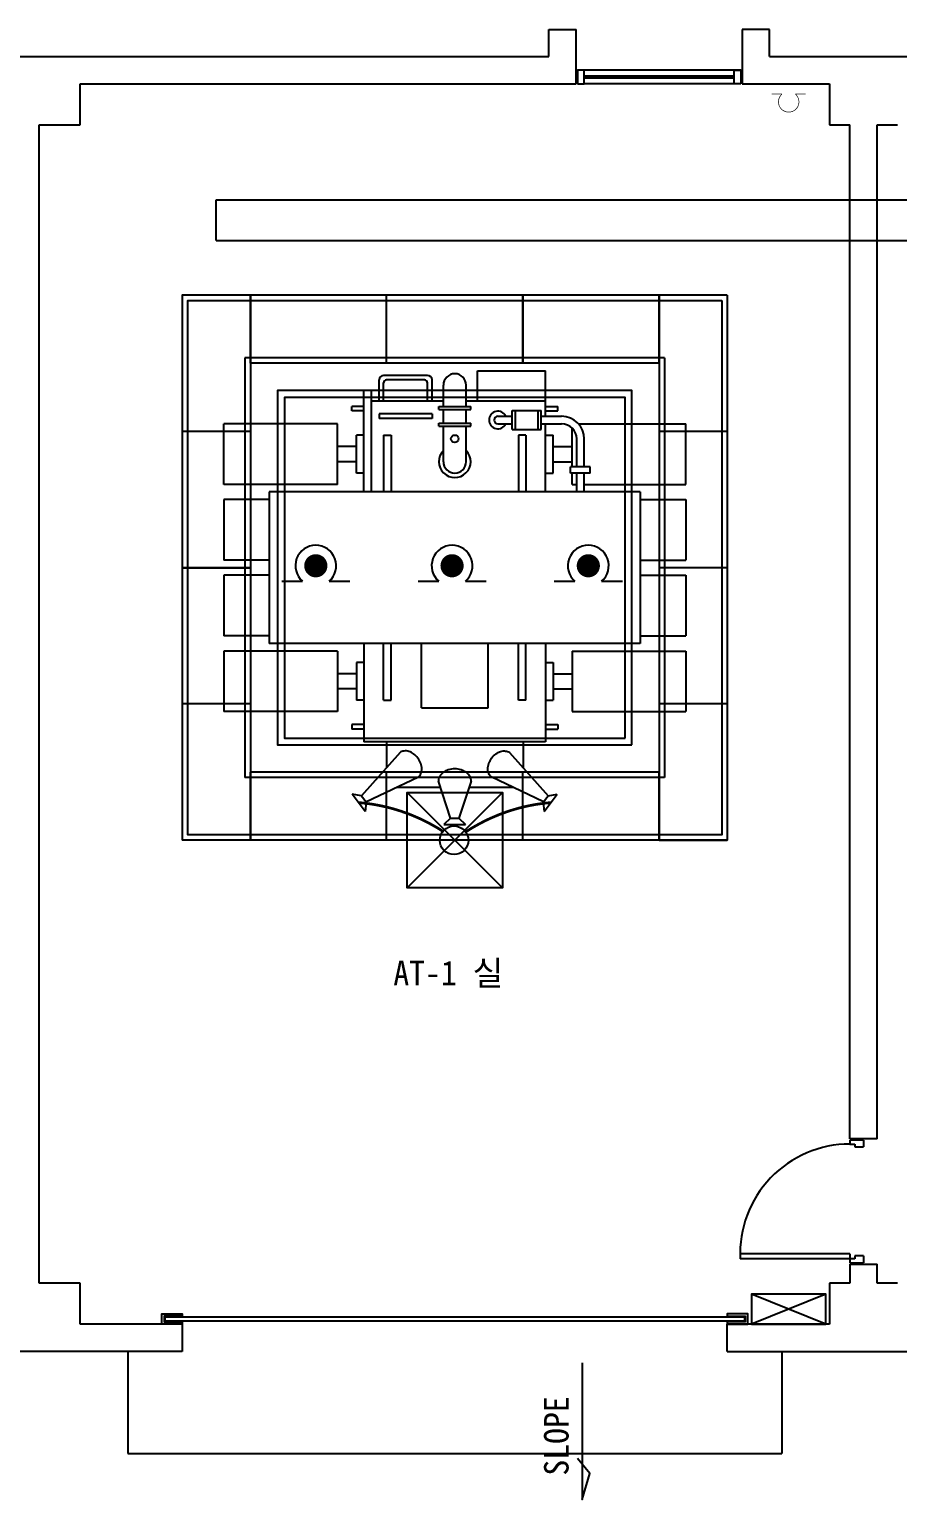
# Model space of a CAD drawing. Header units: millimetres. Extents: x -168551 to -128751, y -165345 to -134099.
# Drawn here: x -160899 to -154527, y -158141 to -147353 of the extents above; entities that cross this region are included whole.
import ezdxf
from ezdxf.enums import TextEntityAlignment as Align

# ---------------------------------------------------------------- set-up
doc = ezdxf.new("R2010")
doc.units = ezdxf.units.MM
doc.layers.add('TZ-BASE', color=253, linetype='Continuous')
doc.styles.get("Standard").update_dxf_attribs({"font": 'GulimChe.ttf'})

# ---------------------------------------------------------------- blocks, each defined once
blk = doc.blocks.new('2P-D203')
at = {"color": 0}
for p, q in [((29, 50), (29, 855)), ((65, 50), (65, 856)), ((0, 50), (0, -50)), ((29, 50), (0, 50)), ((65, 50), (29, 50)), ((29, 14), (29, 50)), ((50, 14), (29, 14)), ((50, -50), (50, 14)), ((871, 14), (850, 14)), ((871, 14), (850, 14)), ((850, 14), (850, -50)), ((900, 50), (871, 50)), ((871, 50), (871, 14)), ((900, -50), (900, 50)), ((50, -50), (0, -50)), ((900, -50), (850, -50))]:
    blk.add_line(p, q, dxfattribs=at)
blk.add_arc((65, 50), 806, 0, 92.5062, dxfattribs=at)

msp = doc.modelspace()

# ---------------------------------------------------------------- linework, layer by layer
at = {"layer": 'TZ-BASE'}
for p, q in [((-157087.2, -147553.3), (-157087.2, -147353.3)), ((-157087.2, -147353.3), (-156887.2, -147353.3)), ((-156887.2, -147753.3), (-156887.2, -147353.3)), ((-155667.2, -147353.3), (-155667.2, -147753.3)), ((-155467.2, -147353.3), (-155667.2, -147353.3)), ((-155467.2, -147553.3), (-155467.2, -147353.3)), ((-161027.2, -147553.3), (-157087.2, -147553.3)), ((-155467.2, -147553.3), (-151087.2, -147553.3)), ((-155677.2, -147653.3), (-156827.2, -147653.3)), ((-160527.2, -148053.3), (-160527.2, -147753.3)), ((-160527.2, -147753.3), (-156887.2, -147753.3)), ((-155727.2, -147695.3), (-156827.2, -147695.3)), ((-155727.2, -147711.3), (-156827.2, -147711.3)), ((-155677.2, -147753.3), (-156827.2, -147753.3)), ((-155667.2, -147753.3), (-155027.2, -147753.3)), ((-155027.2, -147753.3), (-155027.2, -148053.3)), ((-160827.2, -156553.3), (-160827.2, -148053.3)), ((-160827.2, -148053.3), (-160527.2, -148053.3)), ((-155027.2, -148053.3), (-154877.2, -148053.3)), ((-154877.2, -155493.3), (-154877.2, -148053.3)), ((-154677.2, -155493.3), (-154677.2, -148053.3)), ((-154677.2, -148053.3), (-154527.2, -148053.3)), ((-159527.2, -148603.3), (-148877.2, -148603.3)), ((-159527.2, -148903.3), (-159527.2, -148603.3)), ((-159527.2, -148903.3), (-149477.2, -148903.3)), ((-159277.2, -149803.3), (-159277.2, -149303.3)), ((-159277.2, -149303.3), (-159277.2, -150303.3)), ((-158277.2, -149803.3), (-158277.2, -149303.3)), ((-158277.2, -149803.3), (-158277.2, -149303.3)), ((-156277.2, -149303.3), (-157277.2, -149303.3)), ((-157277.2, -149803.3), (-157277.2, -149303.3)), ((-155777.2, -149303.3), (-156277.2, -149303.3)), ((-156277.2, -149303.3), (-156277.2, -150303.3)), ((-156277.2, -149803.3), (-156277.2, -149303.3)), ((-155777.2, -149303.3), (-155777.2, -150303.3)), ((-159277.2, -149803.3), (-159277.2, -149308.3)), ((-158277.2, -149803.3), (-158277.2, -149308.3)), ((-156277.2, -149803.3), (-156277.2, -149308.3)), ((-159317.2, -149763.3), (-159317.2, -152843.3)), ((-156237.2, -149763.3), (-159317.2, -149763.3)), ((-158277.2, -149803.3), (-159277.2, -149803.3)), ((-157277.2, -149803.3), (-158277.2, -149803.3)), ((-156277.2, -149803.3), (-157277.2, -149803.3)), ((-156237.2, -149763.3), (-156237.2, -152843.3)), ((-158333, -150080.6), (-158333, -149925)), ((-157977.3, -149891.7), (-158299.6, -149891.7)), ((-158299.6, -150080.6), (-158299.6, -149947.3)), ((-157999.5, -149925), (-158277.4, -149925)), ((-157977.3, -150080.6), (-157977.3, -149947.3)), ((-157943.9, -150080.6), (-157943.9, -149925)), ((-157610.5, -149858.3), (-157110.3, -149858.3)), ((-157610.5, -149858.3), (-157110.3, -149858.3)), ((-157610.5, -150080.6), (-157610.5, -149858.3)), ((-157610.5, -150080.6), (-157610.5, -149858.3)), ((-157110.3, -150191.8), (-157110.3, -149858.3)), ((-157110.3, -150191.8), (-157110.3, -149858.3)), ((-158388.5, -150002.8), (-158444.1, -150002.8)), ((-158388.5, -150002.8), (-158444.1, -150002.8)), ((-158444.1, -150747.5), (-158444.1, -150002.8)), ((-158444.1, -150747.5), (-158444.1, -150002.8)), ((-158388.5, -150747.5), (-158388.5, -150002.8)), ((-158388.5, -150747.5), (-158388.5, -150002.8)), ((-157860.6, -150119.5), (-157860.6, -149963.4)), ((-157860.6, -150119.5), (-157860.6, -149963.4)), ((-157693.9, -150119.5), (-157693.9, -149963.4)), ((-157693.9, -150119.5), (-157693.9, -149963.4)), ((-158444.1, -150119.5), (-158533, -150119.5)), ((-158444.1, -150119.5), (-158533, -150119.5)), ((-158533, -150152.9), (-158533, -150119.5)), ((-158533, -150152.9), (-158533, -150119.5)), ((-158444.1, -150152.9), (-158533, -150152.9)), ((-158444.1, -150152.9), (-158533, -150152.9)), ((-157860.6, -150080.6), (-158388.5, -150080.6)), ((-157860.6, -150080.6), (-158388.5, -150080.6)), ((-157893.9, -150141.8), (-157893.9, -150119.5)), ((-157893.9, -150141.8), (-157893.9, -150119.5)), ((-157893.9, -150119.5), (-157660.5, -150119.5)), ((-157893.9, -150119.5), (-157660.5, -150119.5)), ((-157893.9, -150141.8), (-157660.5, -150141.8)), ((-157893.9, -150141.8), (-157660.5, -150141.8)), ((-157860.6, -150241.8), (-157860.6, -150141.8)), ((-157860.6, -150241.8), (-157860.6, -150141.8)), ((-157110.3, -150080.6), (-157693.9, -150080.6)), ((-157110.3, -150080.6), (-157693.9, -150080.6)), ((-157693.9, -150241.8), (-157693.9, -150141.8)), ((-157693.9, -150241.8), (-157693.9, -150141.8)), ((-157660.5, -150141.8), (-157660.5, -150119.5)), ((-157660.5, -150141.8), (-157660.5, -150119.5)), ((-157354.9, -150150.1), (-157143.7, -150150.1)), ((-157354.9, -150289), (-157354.9, -150150.1)), ((-157332.6, -150289), (-157332.6, -150150.1)), ((-157165.9, -150289), (-157165.9, -150150.1)), ((-157143.7, -150289), (-157143.7, -150150.1)), ((-157110.3, -150119.5), (-157021.4, -150119.5)), ((-157110.3, -150119.5), (-157021.4, -150119.5)), ((-157110.3, -150152.9), (-157021.4, -150152.9)), ((-157110.3, -150152.9), (-157021.4, -150152.9)), ((-157021.4, -150152.9), (-157021.4, -150119.5)), ((-157021.4, -150152.9), (-157021.4, -150119.5)), ((-158638.6, -150247.4), (-159472.2, -150247.4)), ((-159472.2, -150692), (-159472.2, -150247.4)), ((-158638.6, -150692), (-158638.6, -150247.4)), ((-157943.9, -150175.1), (-158333, -150175.1)), ((-158333, -150175.1), (-158333, -150208.5)), ((-157943.9, -150208.5), (-158333, -150208.5)), ((-157943.9, -150175.1), (-157943.9, -150208.5)), ((-157893.9, -150264), (-157893.9, -150241.8)), ((-157893.9, -150264), (-157893.9, -150241.8)), ((-157893.9, -150241.8), (-157660.5, -150241.8)), ((-157893.9, -150241.8), (-157660.5, -150241.8)), ((-157893.9, -150264), (-157660.5, -150264)), ((-157893.9, -150264), (-157660.5, -150264)), ((-157860.6, -150525.2), (-157860.6, -150264)), ((-157860.6, -150525.2), (-157860.6, -150264)), ((-157693.9, -150525.2), (-157693.9, -150264)), ((-157693.9, -150525.2), (-157693.9, -150264)), ((-157660.5, -150264), (-157660.5, -150241.8)), ((-157660.5, -150264), (-157660.5, -150241.8)), ((-157461.1, -150191.8), (-157354.9, -150191.8)), ((-157461.1, -150247.4), (-157354.9, -150247.4)), ((-157143.7, -150191.8), (-156993.6, -150191.8)), ((-157143.7, -150191.8), (-156993.6, -150191.8)), ((-157143.7, -150247.4), (-156993.6, -150247.4)), ((-157143.7, -150247.4), (-156993.6, -150247.4)), ((-157110.3, -150747.5), (-157110.3, -150247.4)), ((-157110.3, -150747.5), (-157110.3, -150247.4)), ((-156869.4, -150247.4), (-156082.2, -150247.4)), ((-156082.2, -150692), (-156082.2, -150247.4)), ((-159277.2, -150303.3), (-159777.2, -150303.3)), ((-159277.2, -150303.3), (-159777.2, -150303.3)), ((-159277.2, -150303.3), (-159772.2, -150303.3)), ((-159277.2, -150303.3), (-159277.2, -151303.3)), ((-158444.1, -150330.7), (-158499.7, -150330.7)), ((-158444.1, -150330.7), (-158499.7, -150330.7)), ((-158499.7, -150608.6), (-158499.7, -150330.7)), ((-158499.7, -150608.6), (-158499.7, -150330.7)), ((-158299.6, -150330.7), (-158244, -150330.7)), ((-158299.6, -150330.7), (-158299.6, -150747.5)), ((-158244, -150330.7), (-158244, -150747.5)), ((-157354.9, -150289), (-157143.7, -150289)), ((-157254.8, -150330.7), (-157310.4, -150330.7)), ((-157310.4, -150330.7), (-157310.4, -150747.5)), ((-157254.8, -150330.7), (-157254.8, -150747.5)), ((-157254.8, -150330.7), (-157254.8, -150747.5)), ((-157110.3, -150330.7), (-157054.8, -150330.7)), ((-157110.3, -150330.7), (-157054.8, -150330.7)), ((-157054.8, -150608.6), (-157054.8, -150330.7)), ((-157054.8, -150608.6), (-157054.8, -150330.7)), ((-156915.8, -150564.1), (-156915.8, -150279.1)), ((-156915.8, -150564.1), (-156915.8, -150279.1)), ((-156882.5, -150564.1), (-156882.5, -150358.5)), ((-156882.5, -150564.1), (-156882.5, -150358.5)), ((-156826.9, -150564.1), (-156826.9, -150358.5)), ((-156826.9, -150564.1), (-156826.9, -150358.5)), ((-156277.2, -150303.3), (-156277.2, -151303.3)), ((-155777.2, -150303.3), (-156277.2, -150303.3)), ((-155777.2, -150303.3), (-156277.2, -150303.3)), ((-155777.2, -150303.3), (-156272.2, -150303.3)), ((-155777.2, -150303.3), (-155777.2, -151303.3)), ((-158499.7, -150414.1), (-158638.6, -150414.1)), ((-158499.7, -150414.1), (-158638.6, -150414.1)), ((-157054.8, -150414.1), (-156915.8, -150414.1)), ((-157054.8, -150414.1), (-156915.8, -150414.1)), ((-158499.7, -150525.2), (-158638.6, -150525.2)), ((-158499.7, -150525.2), (-158638.6, -150525.2)), ((-157054.8, -150525.2), (-156915.8, -150525.2)), ((-157054.8, -150525.2), (-156915.8, -150525.2)), ((-156782.5, -150564.1), (-156926.9, -150564.1)), ((-156782.5, -150564.1), (-156926.9, -150564.1)), ((-156926.9, -150608.6), (-156926.9, -150564.1)), ((-156926.9, -150608.6), (-156926.9, -150564.1)), ((-156782.5, -150608.6), (-156782.5, -150564.1)), ((-156782.5, -150608.6), (-156782.5, -150564.1)), ((-158638.6, -150692), (-159472.2, -150692)), ((-158444.1, -150608.6), (-158499.7, -150608.6)), ((-158444.1, -150608.6), (-158499.7, -150608.6)), ((-157110.3, -150608.6), (-157054.8, -150608.6)), ((-157110.3, -150608.6), (-157054.8, -150608.6)), ((-156782.5, -150608.6), (-156926.9, -150608.6)), ((-156782.5, -150608.6), (-156926.9, -150608.6)), ((-156915.8, -150692), (-156915.8, -150608.6)), ((-156915.8, -150692), (-156915.8, -150608.6)), ((-156915.8, -150692), (-156882.5, -150692)), ((-156915.8, -150692), (-156882.5, -150692)), ((-156882.5, -150747.5), (-156882.5, -150608.6)), ((-156882.5, -150747.5), (-156882.5, -150608.6)), ((-156826.9, -150747.5), (-156826.9, -150608.6)), ((-156826.9, -150747.5), (-156826.9, -150608.6)), ((-156826.9, -150692), (-156082.2, -150692)), ((-159138.8, -150803.1), (-159472.2, -150803.1)), ((-159138.8, -150803.1), (-159472.2, -150803.1)), ((-159472.2, -150803.1), (-159472.2, -151247.7)), ((-159472.2, -150803.1), (-159472.2, -151247.7)), ((-156415.7, -150747.5), (-159138.8, -150747.5)), ((-156415.7, -150747.5), (-159138.8, -150747.5)), ((-159138.8, -150747.5), (-159138.8, -151859)), ((-159138.8, -150747.5), (-159138.8, -151859)), ((-156415.7, -150747.5), (-156415.7, -151859)), ((-156415.7, -150747.5), (-156415.7, -151859)), ((-156415.7, -150803.1), (-156082.2, -150803.1)), ((-156415.7, -150803.1), (-156082.2, -150803.1)), ((-156082.2, -150803.1), (-156082.2, -151247.7)), ((-156082.2, -150803.1), (-156082.2, -151247.7)), ((-159777.2, -151303.3), (-159777.2, -152303.3)), ((-159277.2, -151303.3), (-159777.2, -151303.3)), ((-159138.8, -151247.7), (-159472.2, -151247.7)), ((-159138.8, -151247.7), (-159472.2, -151247.7)), ((-159277.2, -151303.3), (-159277.2, -152303.3)), ((-156415.7, -151247.7), (-156082.2, -151247.7)), ((-156415.7, -151247.7), (-156082.2, -151247.7)), ((-156277.2, -151303.3), (-156277.2, -152303.3)), ((-155777.2, -151303.3), (-156277.2, -151303.3)), ((-155777.2, -151303.3), (-156277.2, -151303.3)), ((-155777.2, -151303.3), (-156272.2, -151303.3)), ((-155777.2, -151303.3), (-155777.2, -152303.3)), ((-159472.2, -151358.8), (-159472.2, -151803.4)), ((-159472.2, -151358.8), (-159472.2, -151803.4)), ((-159138.8, -151358.8), (-159472.2, -151358.8)), ((-159138.8, -151358.8), (-159472.2, -151358.8)), ((-159047.1, -151402.7, -0.3), (-158895, -151402.7, -0.3)), ((-158699.3, -151402.7, -0.3), (-158547.1, -151402.7, -0.3)), ((-158047.1, -151402.7, -0.3), (-157895, -151402.7, -0.3)), ((-157699.3, -151402.7, -0.3), (-157547.1, -151402.7, -0.3)), ((-157047.1, -151402.7, -0.3), (-156895, -151402.7, -0.3)), ((-156699.3, -151402.7, -0.3), (-156547.1, -151402.7, -0.3)), ((-156415.7, -151358.8), (-156082.2, -151358.8)), ((-156415.7, -151358.8), (-156082.2, -151358.8)), ((-156082.2, -151358.8), (-156082.2, -151803.4)), ((-156082.2, -151358.8), (-156082.2, -151803.4)), ((-159138.8, -151803.4), (-159472.2, -151803.4)), ((-159138.8, -151803.4), (-159472.2, -151803.4)), ((-156415.7, -151859), (-159138.8, -151859)), ((-156415.7, -151859), (-159138.8, -151859)), ((-158444.1, -151859), (-158444.1, -152581.5)), ((-158299.6, -152275.8), (-158299.6, -151859)), ((-158244, -152275.8), (-158244, -151859)), ((-158021.7, -152331.4), (-158021.7, -151859)), ((-157532.7, -152331.4), (-157532.7, -151859)), ((-157310.4, -152275.8), (-157310.4, -151859)), ((-157310.4, -152275.8), (-157310.4, -151859)), ((-157254.8, -152275.8), (-157254.8, -151859)), ((-157254.8, -152275.8), (-157254.8, -151859)), ((-157110.3, -151859), (-157110.3, -152581.5)), ((-156415.7, -151803.4), (-156082.2, -151803.4)), ((-156415.7, -151803.4), (-156082.2, -151803.4)), ((-159472.2, -151914.6), (-159472.2, -152359.2)), ((-158638.6, -151914.6), (-159472.2, -151914.6)), ((-158638.6, -151914.6), (-158638.6, -152359.2)), ((-158499.7, -151997.9), (-158499.7, -152275.8)), ((-158499.7, -151997.9), (-158499.7, -152275.8)), ((-158444.1, -151997.9), (-158499.7, -151997.9)), ((-158444.1, -151997.9), (-158499.7, -151997.9)), ((-157110.3, -151997.9), (-157054.8, -151997.9)), ((-157110.3, -151997.9), (-157054.8, -151997.9)), ((-157054.8, -151997.9), (-157054.8, -152275.8)), ((-157054.8, -151997.9), (-157054.8, -152275.8)), ((-156915.8, -151914.6), (-156082.2, -151914.6)), ((-156915.8, -151914.6), (-156915.8, -152359.2)), ((-156082.2, -151914.6), (-156082.2, -152359.2)), ((-158499.7, -152081.3), (-158638.6, -152081.3)), ((-158499.7, -152081.3), (-158638.6, -152081.3)), ((-157054.8, -152081.3), (-156915.8, -152081.3)), ((-157054.8, -152081.3), (-156915.8, -152081.3)), ((-158499.7, -152192.4), (-158638.6, -152192.4)), ((-158499.7, -152192.4), (-158638.6, -152192.4)), ((-157054.8, -152192.4), (-156915.8, -152192.4)), ((-157054.8, -152192.4), (-156915.8, -152192.4)), ((-159777.2, -152303.3), (-159777.2, -153303.3)), ((-159277.2, -152303.3), (-159777.2, -152303.3)), ((-159277.2, -152303.3), (-159777.2, -152303.3)), ((-159277.2, -152303.3), (-159772.2, -152303.3)), ((-159277.2, -152303.3), (-159277.2, -153303.3)), ((-158444.1, -152275.8), (-158499.7, -152275.8)), ((-158444.1, -152275.8), (-158499.7, -152275.8)), ((-158299.6, -152275.8), (-158244, -152275.8)), ((-157254.8, -152275.8), (-157310.4, -152275.8)), ((-157254.8, -152275.8), (-157310.4, -152275.8)), ((-157110.3, -152275.8), (-157054.8, -152275.8)), ((-157110.3, -152275.8), (-157054.8, -152275.8)), ((-156277.2, -152303.3), (-156277.2, -153303.3)), ((-155777.2, -152303.3), (-156277.2, -152303.3)), ((-155777.2, -152303.3), (-156277.2, -152303.3)), ((-155777.2, -152303.3), (-156272.2, -152303.3)), ((-155777.2, -152303.3), (-155777.2, -153303.3)), ((-158638.6, -152359.2), (-159472.2, -152359.2)), ((-158021.7, -152331.4), (-157532.7, -152331.4)), ((-156915.8, -152359.2), (-156082.2, -152359.2)), ((-158533, -152453.6), (-158533, -152487)), ((-158533, -152453.6), (-158533, -152487)), ((-158444.1, -152453.6), (-158533, -152453.6)), ((-158444.1, -152453.6), (-158533, -152453.6)), ((-158444.1, -152487), (-158533, -152487)), ((-158444.1, -152487), (-158533, -152487)), ((-157110.3, -152453.6), (-157021.4, -152453.6)), ((-157110.3, -152453.6), (-157021.4, -152453.6)), ((-157110.3, -152487), (-157021.4, -152487)), ((-157110.3, -152487), (-157021.4, -152487)), ((-157021.4, -152453.6), (-157021.4, -152487)), ((-157021.4, -152453.6), (-157021.4, -152487)), ((-157110.3, -152581.5), (-158444.1, -152581.5)), ((-158278.6, -152581.5), (-158278.6, -152771.5)), ((-158278.6, -152581.5), (-158278.6, -152771.5)), ((-157275.9, -152581.5), (-158278.6, -152581.5)), ((-157275.9, -152581.5), (-157275.9, -152771.5)), ((-157275.9, -152581.5), (-157275.9, -152771.5)), ((-157275.9, -152581.5), (-157275.9, -152771.5)), ((-157275.9, -152581.5), (-157275.9, -152771.5)), ((-158178.3, -152659.4), (-158462.7, -152977.3)), ((-157376.2, -152659.4), (-157091.8, -152977.3)), ((-158277.2, -152803.3), (-159277.2, -152803.3)), ((-159277.2, -153303.3), (-159277.2, -152803.3)), ((-159277.2, -153303.3), (-159277.2, -152808.3)), ((-158429.4, -153021.7), (-158044.6, -152837.7)), ((-158277.2, -153303.3), (-158277.2, -152803.3)), ((-157277.2, -152803.3), (-158277.2, -152803.3)), ((-157125.1, -153021.7), (-157509.8, -152837.7)), ((-157277.2, -153303.3), (-157277.2, -152803.3)), ((-156277.2, -152803.3), (-157277.2, -152803.3)), ((-156277.2, -153303.3), (-156277.2, -152808.3)), ((-158463.5, -152976.2), (-158529.4, -152964.1)), ((-158433.9, -153091.4), (-158529.4, -152964.1)), ((-157882.5, -152915.7), (-158207.7, -152915.7)), ((-157882.5, -152915.7), (-158207.7, -152915.7)), ((-157807.4, -153141), (-157897.8, -152870)), ((-157656.7, -152870), (-157747, -153141)), ((-157346.8, -152915.7), (-157671.9, -152915.7)), ((-157346.8, -152915.7), (-157671.9, -152915.7)), ((-157120.5, -153091.4), (-157025.1, -152964.1)), ((-157091, -152976.2), (-157025.1, -152964.1)), ((-158427.1, -153024.7), (-158463.5, -152976.2)), ((-158427.1, -153024.7), (-158433.9, -153091.4)), ((-157127.3, -153024.7), (-157091, -152976.2)), ((-157127.3, -153024.7), (-157120.5, -153091.4)), ((-157807.5, -153141), (-157856.8, -153186.4)), ((-157856.8, -153186.4), (-157697.7, -153186.4)), ((-157807.5, -153141), (-157746.9, -153141)), ((-157746.9, -153141), (-157697.7, -153186.4)), ((-159277.2, -153303.3), (-159777.2, -153303.3)), ((-159277.2, -153303.3), (-159772.2, -153303.3)), ((-158277.2, -153303.3), (-159277.2, -153303.3)), ((-157277.2, -153303.3), (-158277.2, -153303.3)), ((-156277.2, -153303.3), (-157277.2, -153303.3)), ((-154677.2, -155493.3), (-154877.2, -155493.3)), ((-154877.2, -156413.3), (-154677.2, -156413.3)), ((-154877.2, -156413.3), (-154877.2, -156553.3)), ((-154677.2, -156553.3), (-154677.2, -156413.3)), ((-160527.2, -156553.3), (-160827.2, -156553.3)), ((-160527.2, -156853.3), (-160527.2, -156553.3)), ((-155054.2, -156634.9), (-155600.2, -156853.3)), ((-155054.2, -156853.3), (-155600.2, -156634.9)), ((-155027.2, -156553.3), (-155027.2, -156853.3)), ((-154877.2, -156553.3), (-155027.2, -156553.3)), ((-154527.2, -156553.3), (-154677.2, -156553.3)), ((-159777.2, -156853.3), (-160527.2, -156853.3)), ((-159777.1, -156853.3), (-159777.1, -157053.3)), ((-155777.2, -157053.3), (-155777.2, -156853.3)), ((-155027.2, -156853.3), (-155777.2, -156853.3)), ((-159777.2, -157053.3), (-161027.2, -157053.3)), ((-160177.2, -157053.3), (-160177.2, -157803.3)), ((-155777.2, -157053.3), (-153777.2, -157053.3)), ((-155377.2, -157053.3), (-155377.2, -157803.3)), ((-160177.2, -157803.3), (-155377.2, -157803.3))]:
    msp.add_line(p, q, dxfattribs=at)
at = {"layer": 'TZ-BASE', "ltscale": 5}
for p, q in [((-157427.2, -153653.3), (-158127.2, -152953.3)), ((-157427.2, -152953.3), (-158127.2, -153653.3))]:
    msp.add_line(p, q, dxfattribs=at)
at = {"layer": 'TZ-BASE'}
for points in [[(-156877.2, -147753.3), (-156827.2, -147753.3), (-156827.2, -147653.3), (-156877.2, -147653.3)], [(-155677.2, -147753.3), (-155727.2, -147753.3), (-155727.2, -147653.3), (-155677.2, -147653.3)], [(-155817.2, -149343.3), (-155817.2, -153263.3), (-159737.2, -153263.3), (-159737.2, -149343.3)], [(-155054.2, -156853.3), (-155054.2, -156634.9), (-155600.2, -156634.9), (-155600.2, -156853.3)]]:
    msp.add_lwpolyline(points, close=True, dxfattribs=at)
for points, const_width in [([(-155375.5, -147828.3), (-155451.6, -147828.3)], 5), ([(-155277.6, -147828.3), (-155201.6, -147828.3)], 5), ([(-158482.4, -153026.8), (-158480.4, -153026.9), (-158478.7, -153027.1), (-158477.2, -153027.2), (-158476, -153027.3), (-158475, -153027.4), (-158474.1, -153027.5), (-158473.3, -153027.6), (-158472.6, -153027.7), (-158471.9, -153027.7), (-158471.2, -153027.8), (-158470.6, -153027.9), (-158470, -153027.9), (-158469.4, -153028), (-158468.8, -153028), (-158468.2, -153028.1), (-158467.6, -153028.1), (-158466.9, -153028.2), (-158466.3, -153028.3), (-158465.7, -153028.3), (-158465.1, -153028.4), (-158464.4, -153028.4), (-158463.8, -153028.5), (-158463.1, -153028.6), (-158462.4, -153028.6), (-158461.7, -153028.7), (-158461, -153028.8), (-158460.2, -153028.8), (-158459.5, -153028.9), (-158458.8, -153029), (-158458.1, -153029), (-158457.4, -153029.1), (-158456.7, -153029.2), (-158456.1, -153029.2), (-158455.4, -153029.3), (-158454.8, -153029.4), (-158454.2, -153029.4), (-158453.6, -153029.5), (-158453, -153029.5), (-158452.4, -153029.6), (-158451.8, -153029.7), (-158451.1, -153029.7), (-158450.4, -153029.8), (-158449.7, -153029.9), (-158449, -153030), (-158448.3, -153030), (-158447.6, -153030.1), (-158446.9, -153030.2), (-158446.1, -153030.3), (-158445.4, -153030.4), (-158444.7, -153030.4), (-158444, -153030.5), (-158443.3, -153030.6), (-158442.7, -153030.7), (-158442, -153030.8), (-158441.3, -153030.8), (-158440.6, -153030.9), (-158439.9, -153031), (-158439.3, -153031.1), (-158438.6, -153031.1), (-158437.9, -153031.2), (-158437.3, -153031.3), (-158436.6, -153031.4), (-158435.9, -153031.5), (-158435.2, -153031.5), (-158434.5, -153031.6), (-158433.9, -153031.7), (-158433.2, -153031.8), (-158432.5, -153031.8), (-158431.9, -153031.9), (-158431.2, -153032), (-158430.6, -153032.1), (-158430, -153032.1), (-158429.4, -153032.2), (-158428.9, -153032.3), (-158428.3, -153032.4), (-158427.7, -153032.4), (-158427.2, -153032.5), (-158426.5, -153032.6), (-158425.9, -153032.7), (-158425.2, -153032.8), (-158424.4, -153032.9), (-158423.5, -153033), (-158422.6, -153033.1), (-158421.6, -153033.2), (-158420.5, -153033.4), (-158419.3, -153033.5), (-158418, -153033.7), (-158416.6, -153033.9), (-158415.1, -153034.1), (-158413.5, -153034.3), (-158411.8, -153034.6), (-158410, -153034.8), (-158408.2, -153035.1), (-158406.3, -153035.4), (-158404.4, -153035.6), (-158402.5, -153035.9), (-158400.6, -153036.2), (-158398.7, -153036.4), (-158396.7, -153036.7), (-158394.7, -153037), (-158392.7, -153037.2), (-158390.7, -153037.5), (-158388.7, -153037.8), (-158386.7, -153038.1), (-158384.6, -153038.4), (-158382.6, -153038.7), (-158380.5, -153039), (-158378.4, -153039.4), (-158376.3, -153039.7), (-158374.3, -153040), (-158372.3, -153040.4), (-158370.3, -153040.7), (-158368.3, -153041.1), (-158366.3, -153041.4), (-158364.4, -153041.7), (-158362.5, -153042.1), (-158360.7, -153042.4), (-158358.8, -153042.8), (-158356.9, -153043.1), (-158355.1, -153043.5), (-158353.2, -153043.8), (-158351.4, -153044.2), (-158349.5, -153044.5), (-158347.5, -153044.9), (-158345.5, -153045.3), (-158343.5, -153045.7), (-158341.4, -153046.1), (-158339.2, -153046.5), (-158336.9, -153046.9), (-158334.5, -153047.4), (-158332.1, -153047.8), (-158329.6, -153048.3), (-158327.1, -153048.8), (-158324.5, -153049.3), (-158321.9, -153049.8), (-158319.4, -153050.4), (-158316.8, -153050.9), (-158314.2, -153051.4), (-158311.6, -153052), (-158308.9, -153052.6), (-158306.1, -153053.2), (-158303.1, -153053.9), (-158299.9, -153054.6), (-158296.6, -153055.3), (-158293, -153056.2), (-158289.2, -153057), (-158285.3, -153058), (-158281.2, -153058.9), (-158277.1, -153059.9), (-158272.9, -153061), (-158268.7, -153062), (-158264.5, -153063), (-158260.5, -153064.1), (-158256.5, -153065.1), (-158252.6, -153066.1), (-158248.7, -153067.1), (-158245, -153068.1), (-158241.3, -153069.1), (-158237.6, -153070.1), (-158234, -153071.1), (-158230.5, -153072.1), (-158227, -153073.1), (-158223.6, -153074.1), (-158220.1, -153075.1), (-158216.7, -153076.1), (-158213.3, -153077.1), (-158209.8, -153078.1), (-158206.3, -153079.2), (-158202.8, -153080.2), (-158199.2, -153081.3), (-158195.6, -153082.5), (-158191.9, -153083.6), (-158188.3, -153084.7), (-158184.7, -153085.9), (-158181.1, -153087), (-158177.5, -153088.2), (-158174, -153089.3), (-158170.6, -153090.5), (-158167.1, -153091.6), (-158163.7, -153092.8), (-158160.3, -153094), (-158156.8, -153095.2), (-158153.3, -153096.4), (-158149.8, -153097.6), (-158146.2, -153098.9), (-158142.6, -153100.2), (-158139, -153101.5), (-158135.3, -153102.8), (-158131.6, -153104.1), (-158128, -153105.5), (-158124.4, -153106.8), (-158120.8, -153108.1), (-158117.3, -153109.5), (-158113.8, -153110.8), (-158110.4, -153112.1), (-158107.1, -153113.4), (-158103.8, -153114.8), (-158100.5, -153116.1), (-158097.2, -153117.4), (-158094, -153118.7), (-158090.8, -153120.1), (-158087.5, -153121.4), (-158084.3, -153122.7), (-158081, -153124.1), (-158077.7, -153125.5), (-158074.3, -153126.9), (-158070.9, -153128.4), (-158067.3, -153129.9), (-158063.7, -153131.5), (-158060, -153133.1), (-158056.2, -153134.7), (-158052.3, -153136.4), (-158048.5, -153138.1), (-158044.6, -153139.8), (-158040.7, -153141.5), (-158036.8, -153143.2), (-158032.9, -153144.9), (-158029.1, -153146.6), (-158025.4, -153148.3), (-158021.7, -153150), (-158018.1, -153151.7), (-158014.6, -153153.4), (-158011.2, -153155), (-158007.9, -153156.6), (-158004.7, -153158.1), (-158001.6, -153159.7), (-157998.6, -153161.2), (-157995.6, -153162.7), (-157992.7, -153164.2), (-157989.8, -153165.7), (-157986.8, -153167.3), (-157983.9, -153168.8), (-157981, -153170.3), (-157978, -153171.9), (-157975, -153173.4), (-157972, -153175), (-157969.1, -153176.5), (-157966.2, -153178), (-157963.4, -153179.5), (-157960.6, -153181), (-157958, -153182.4), (-157955.5, -153183.8), (-157953, -153185.1), (-157950.5, -153186.5), (-157948.1, -153187.8), (-157945.7, -153189.2), (-157943.3, -153190.5), (-157940.8, -153191.9), (-157938.3, -153193.3), (-157935.7, -153194.7), (-157933.2, -153196.1), (-157930.6, -153197.6), (-157928.1, -153199), (-157925.6, -153200.4), (-157923.1, -153201.8), (-157920.8, -153203.1), (-157918.5, -153204.4), (-157916.3, -153205.6), (-157914.1, -153206.8), (-157912.1, -153208), (-157910, -153209.2), (-157908, -153210.4), (-157905.9, -153211.6), (-157903.9, -153212.8), (-157901.9, -153214), (-157899.8, -153215.3), (-157897.6, -153216.6), (-157895.4, -153217.9), (-157893.2, -153219.3), (-157890.8, -153220.7), (-157888.3, -153222.3), (-157885.7, -153223.8), (-157883, -153225.5), (-157880.2, -153227.3), (-157877.1, -153229.2), (-157873.8, -153231.3), (-157870.2, -153233.6), (-157866.3, -153236.1), (-157862.1, -153238.9), (-157857.5, -153242)], 20), ([(-157072.1, -153026.8), (-157074.1, -153026.9), (-157075.8, -153027.1), (-157077.2, -153027.2), (-157078.4, -153027.3), (-157079.5, -153027.4), (-157080.4, -153027.5), (-157081.2, -153027.6), (-157081.9, -153027.7), (-157082.6, -153027.7), (-157083.2, -153027.8), (-157083.9, -153027.9), (-157084.5, -153027.9), (-157085.1, -153028), (-157085.7, -153028), (-157086.3, -153028.1), (-157086.9, -153028.1), (-157087.5, -153028.2), (-157088.1, -153028.3), (-157088.7, -153028.3), (-157089.4, -153028.4), (-157090, -153028.4), (-157090.7, -153028.5), (-157091.4, -153028.6), (-157092.1, -153028.6), (-157092.8, -153028.7), (-157093.5, -153028.8), (-157094.2, -153028.8), (-157094.9, -153028.9), (-157095.7, -153029), (-157096.4, -153029), (-157097.1, -153029.1), (-157097.7, -153029.2), (-157098.4, -153029.2), (-157099, -153029.3), (-157099.6, -153029.4), (-157100.2, -153029.4), (-157100.8, -153029.5), (-157101.4, -153029.5), (-157102.1, -153029.6), (-157102.7, -153029.7), (-157103.3, -153029.7), (-157104, -153029.8), (-157104.7, -153029.9), (-157105.4, -153030), (-157106.1, -153030), (-157106.9, -153030.1), (-157107.6, -153030.2), (-157108.3, -153030.3), (-157109, -153030.4), (-157109.7, -153030.4), (-157110.4, -153030.5), (-157111.1, -153030.6), (-157111.8, -153030.7), (-157112.5, -153030.8), (-157113.1, -153030.8), (-157113.8, -153030.9), (-157114.5, -153031), (-157115.2, -153031.1), (-157115.8, -153031.1), (-157116.5, -153031.2), (-157117.2, -153031.3), (-157117.9, -153031.4), (-157118.5, -153031.5), (-157119.2, -153031.5), (-157119.9, -153031.6), (-157120.6, -153031.7), (-157121.3, -153031.8), (-157121.9, -153031.8), (-157122.6, -153031.9), (-157123.2, -153032), (-157123.9, -153032.1), (-157124.5, -153032.1), (-157125, -153032.2), (-157125.6, -153032.3), (-157126.1, -153032.4), (-157126.7, -153032.4), (-157127.3, -153032.5), (-157127.9, -153032.6), (-157128.6, -153032.7), (-157129.3, -153032.8), (-157130.1, -153032.9), (-157130.9, -153033), (-157131.9, -153033.1), (-157132.9, -153033.2), (-157134, -153033.4), (-157135.2, -153033.5), (-157136.5, -153033.7), (-157137.9, -153033.9), (-157139.4, -153034.1), (-157141, -153034.3), (-157142.7, -153034.6), (-157144.4, -153034.8), (-157146.2, -153035.1), (-157148.1, -153035.4), (-157150, -153035.6), (-157151.9, -153035.9), (-157153.9, -153036.2), (-157155.8, -153036.4), (-157157.7, -153036.7), (-157159.7, -153037), (-157161.7, -153037.2), (-157163.7, -153037.5), (-157165.7, -153037.8), (-157167.8, -153038.1), (-157169.8, -153038.4), (-157171.9, -153038.7), (-157174, -153039), (-157176, -153039.4), (-157178.1, -153039.7), (-157180.2, -153040), (-157182.2, -153040.4), (-157184.2, -153040.7), (-157186.2, -153041.1), (-157188.1, -153041.4), (-157190, -153041.7), (-157191.9, -153042.1), (-157193.8, -153042.4), (-157195.6, -153042.8), (-157197.5, -153043.1), (-157199.4, -153043.5), (-157201.2, -153043.8), (-157203.1, -153044.2), (-157205, -153044.5), (-157206.9, -153044.9), (-157208.9, -153045.3), (-157210.9, -153045.7), (-157213.1, -153046.1), (-157215.3, -153046.5), (-157217.5, -153046.9), (-157219.9, -153047.4), (-157222.4, -153047.8), (-157224.8, -153048.3), (-157227.4, -153048.8), (-157229.9, -153049.3), (-157232.5, -153049.8), (-157235.1, -153050.4), (-157237.6, -153050.9), (-157240.2, -153051.4), (-157242.8, -153052), (-157245.6, -153052.6), (-157248.4, -153053.2), (-157251.3, -153053.9), (-157254.5, -153054.6), (-157257.9, -153055.3), (-157261.4, -153056.2), (-157265.2, -153057), (-157269.2, -153058), (-157273.2, -153058.9), (-157277.4, -153059.9), (-157281.6, -153061), (-157285.8, -153062), (-157289.9, -153063), (-157294, -153064.1), (-157298, -153065.1), (-157301.9, -153066.1), (-157305.7, -153067.1), (-157309.5, -153068.1), (-157313.2, -153069.1), (-157316.8, -153070.1), (-157320.4, -153071.1), (-157323.9, -153072.1), (-157327.4, -153073.1), (-157330.9, -153074.1), (-157334.3, -153075.1), (-157337.7, -153076.1), (-157341.2, -153077.1), (-157344.6, -153078.1), (-157348.1, -153079.2), (-157351.7, -153080.2), (-157355.3, -153081.3), (-157358.9, -153082.5), (-157362.5, -153083.6), (-157366.2, -153084.7), (-157369.8, -153085.9), (-157373.4, -153087), (-157376.9, -153088.2), (-157380.4, -153089.3), (-157383.9, -153090.5), (-157387.3, -153091.6), (-157390.7, -153092.8), (-157394.2, -153094), (-157397.6, -153095.2), (-157401.1, -153096.4), (-157404.6, -153097.6), (-157408.2, -153098.9), (-157411.8, -153100.2), (-157415.5, -153101.5), (-157419.2, -153102.8), (-157422.8, -153104.1), (-157426.5, -153105.5), (-157430.1, -153106.8), (-157433.6, -153108.1), (-157437.2, -153109.5), (-157440.6, -153110.8), (-157444, -153112.1), (-157447.4, -153113.4), (-157450.7, -153114.8), (-157454, -153116.1), (-157457.2, -153117.4), (-157460.5, -153118.7), (-157463.7, -153120.1), (-157466.9, -153121.4), (-157470.1, -153122.7), (-157473.4, -153124.1), (-157476.7, -153125.5), (-157480.1, -153126.9), (-157483.6, -153128.4), (-157487.1, -153129.9), (-157490.7, -153131.5), (-157494.5, -153133.1), (-157498.3, -153134.7), (-157502.1, -153136.4), (-157506, -153138.1), (-157509.9, -153139.8), (-157513.8, -153141.5), (-157517.7, -153143.2), (-157521.5, -153144.9), (-157525.3, -153146.6), (-157529, -153148.3), (-157532.7, -153150), (-157536.3, -153151.7), (-157539.8, -153153.4), (-157543.2, -153155), (-157546.5, -153156.6), (-157549.7, -153158.1), (-157552.8, -153159.7), (-157555.9, -153161.2), (-157558.8, -153162.7), (-157561.8, -153164.2), (-157564.7, -153165.7), (-157567.6, -153167.3), (-157570.5, -153168.8), (-157573.5, -153170.3), (-157576.5, -153171.9), (-157579.5, -153173.4), (-157582.4, -153175), (-157585.4, -153176.5), (-157588.2, -153178), (-157591.1, -153179.5), (-157593.8, -153181), (-157596.4, -153182.4), (-157599, -153183.8), (-157601.5, -153185.1), (-157603.9, -153186.5), (-157606.3, -153187.8), (-157608.8, -153189.2), (-157611.2, -153190.5), (-157613.6, -153191.9), (-157616.2, -153193.3), (-157618.7, -153194.7), (-157621.3, -153196.1), (-157623.8, -153197.6), (-157626.4, -153199), (-157628.9, -153200.4), (-157631.3, -153201.8), (-157633.7, -153203.1), (-157636, -153204.4), (-157638.2, -153205.6), (-157640.3, -153206.8), (-157642.4, -153208), (-157644.4, -153209.2), (-157646.5, -153210.4), (-157648.5, -153211.6), (-157650.5, -153212.8), (-157652.6, -153214), (-157654.7, -153215.3), (-157656.8, -153216.6), (-157659, -153217.9), (-157661.3, -153219.3), (-157663.7, -153220.7), (-157666.1, -153222.3), (-157668.7, -153223.8), (-157671.4, -153225.5), (-157674.3, -153227.3), (-157677.4, -153229.2), (-157680.7, -153231.3), (-157684.2, -153233.6), (-157688.1, -153236.1), (-157692.4, -153238.9), (-157697, -153242)], 20)]:
    msp.add_lwpolyline(points, dxfattribs=dict(at, const_width=const_width))
at = {"layer": 'TZ-BASE', "const_width": 5}
msp.add_lwpolyline([(-155375.5, -147828.3, 2.6945493), (-155277.6, -147828.3)], format="xyb", dxfattribs=at)
at = {"layer": 'TZ-BASE'}
for points in [[(-157277.2, -149308.3), (-157277.2, -149803.3), (-157277.2, -149303.3), (-158277.2, -149303.3), (-159277.2, -149303.3), (-159777.2, -149303.3), (-159777.2, -150303.3), (-159777.2, -151303.3), (-159277.2, -151303.3), (-159772.2, -151303.3)], [(-156237.2, -152843.3), (-159317.2, -152843.3)], [(-156277.2, -152803.3), (-156277.2, -153303.3), (-155777.2, -153303.3), (-156272.2, -153303.3)]]:
    msp.add_lwpolyline(points, dxfattribs=at)
at = {"layer": 'TZ-BASE', "flags": 128}
for points in [[(-156477.2, -152603.3), (-156477.2, -150003.3), (-159077.2, -150003.3), (-159077.2, -152603.3)], [(-159776.9, -156853.3), (-159926.9, -156853.3), (-159926.9, -156778.3), (-159776.9, -156778.3), (-159776.9, -156795.8), (-159908.9, -156795.8), (-159908.9, -156835.8), (-159776.9, -156835.8)], [(-155777.2, -156853.3), (-155627.2, -156853.3), (-155627.2, -156778.3), (-155777.2, -156778.3), (-155777.2, -156795.8), (-155645.2, -156795.8), (-155645.2, -156835.8), (-155777.2, -156835.8)]]:
    msp.add_lwpolyline(points, close=True, dxfattribs=at)
for points in [[(-156527.2, -152553.3), (-156527.2, -150053.3), (-159027.2, -150053.3), (-159027.2, -152553.3), (-156527.2, -152553.3)], [(-159903.9, -156830.8), (-159903.9, -156800.8), (-155650.2, -156800.8), (-155650.2, -156830.8), (-159903.9, -156830.8)], [(-156843.3, -157138.8), (-156843.3, -158141.2), (-156787.2, -157950.7), (-156876.9, -157838.7)]]:
    msp.add_lwpolyline(points, dxfattribs=at)
at = {"layer": 'TZ-BASE', "const_width": 85}
for points in [[(-158839.6, -151289, -1), (-158754.6, -151289, -1)], [(-157839.6, -151289, -1), (-157754.6, -151289, -1)], [(-156839.6, -151289, -1), (-156754.6, -151289, -1)]]:
    msp.add_lwpolyline(points, format="xyb", close=True, dxfattribs=at)
at = {"layer": 'TZ-BASE'}
for points in [[(-158044.6, -152837.7, 0.1322906), (-158026.1, -152814.1, 0.1066749), (-158019.2, -152777.9, 0.0832695), (-158026.5, -152740, 0.0719451), (-158047.9, -152700.9, 0.0719451), (-158079.4, -152669.4, 0.0832695), (-158113.8, -152651.8, 0.1066749), (-158150.5, -152648.3, 0.1322906), (-158178.3, -152659.4, 0.0990195)], [(-158044.6, -152837.7, 0.1322906), (-158026.1, -152814.1, 0.1066749), (-158019.2, -152777.9, 0.0832695), (-158026.5, -152740, 0.0719451), (-158047.9, -152700.9, 0.0719451), (-158079.4, -152669.4, 0.0832695), (-158113.8, -152651.8, 0.1066749), (-158150.5, -152648.3, 0.1322906), (-158178.3, -152659.4, 0.0990195)], [(-157509.8, -152837.7, -0.1322906), (-157528.3, -152814.1, -0.1066749), (-157535.2, -152777.9, -0.0832695), (-157527.9, -152740, -0.0719451), (-157506.6, -152700.9, -0.0719451), (-157475, -152669.4, -0.0832695), (-157440.7, -152651.8, -0.1066749), (-157404, -152648.3, -0.1322906), (-157376.2, -152659.4, -0.0990195)], [(-157509.8, -152837.7, -0.1322906), (-157528.3, -152814.1, -0.1066749), (-157535.2, -152777.9, -0.0832695), (-157527.9, -152740, -0.0719451), (-157506.6, -152700.9, -0.0719451), (-157475, -152669.4, -0.0832695), (-157440.7, -152651.8, -0.1066749), (-157404, -152648.3, -0.1322906), (-157376.2, -152659.4, -0.0990195)], [(-157656.7, -152870, 0.1266591), (-157665.2, -152836.8, 0.1060481), (-157692, -152806, 0.085858), (-157729.7, -152786.7, 0.0755529), (-157777.2, -152779.5, 0.0755529), (-157824.7, -152786.7, 0.085858), (-157862.5, -152806, 0.1060481), (-157889.2, -152836.8, 0.1266591), (-157897.8, -152870, 0.1266591)], [(-157656.7, -152870, 0.1266591), (-157665.2, -152836.8, 0.1060481), (-157692, -152806, 0.085858), (-157729.7, -152786.7, 0.0755529), (-157777.2, -152779.5, 0.0755529), (-157824.7, -152786.7, 0.085858), (-157862.5, -152806, 0.1060481), (-157889.2, -152836.8, 0.1266591), (-157897.8, -152870, 0.1266591)]]:
    msp.add_lwpolyline(points, format="xyb", dxfattribs=at)
at = {"layer": 'TZ-BASE', "ltscale": 5}
msp.add_lwpolyline([(-157917.6, -152953.3), (-157427.2, -152953.3), (-157427.2, -153653.3), (-158127.2, -153653.3), (-158127.2, -153117.3), (-158127.2, -152953.3), (-157917.6, -152953.3)], dxfattribs=at)
at = {"layer": 'TZ-BASE'}
for centre, radius in [((-157777.2, -150357.5), 27.8), ((-157777.2, -150357.5), 27.8), ((-157782.3, -153303.3), 105)]:
    msp.add_circle(centre, radius, dxfattribs=at)
for centre, radius, start, end in [((-158299.6, -149925), 33.3, 90, 180), ((-158277.4, -149947.3), 22.2, 90, 180), ((-157999.5, -149947.3), 22.2, 0, 90), ((-157977.3, -149925), 33.3, 0, 90), ((-157777.2, -149963.4), 83.4, 0, 180), ((-157777.2, -149963.4), 83.4, 0, 180), ((-157461.1, -150219.6), 64.8, 25.37693, 334.62307), ((-157461.1, -150219.6), 27.8, 90, 270), ((-157461.1, -150219.6), 27.8, 90, 270), ((-156993.6, -150358.5), 166.7, 0, 90), ((-156993.6, -150358.5), 166.7, 0, 90), ((-156993.6, -150358.5), 111.1, 0, 90), ((-156993.6, -150358.5), 111.1, 0, 90), ((-157777.2, -150525.2), 116.7, 135.58469, 44.41531), ((-157777.2, -150525.2), 116.7, 135.58469, 44.41531), ((-157777.2, -150525.2), 83.4, 180, 0), ((-157777.2, -150525.2), 83.4, 180, 0), ((-158797.1, -151289, -0.3), 150, 310.72175, 229.27825), ((-157797.1, -151289, -0.3), 150, 310.72175, 229.27825), ((-156797.1, -151289, -0.3), 150, 310.72175, 229.27825)]:
    msp.add_arc(centre, radius, start, end, dxfattribs=at)

# ---------------------------------------------------------------- block references
at = {"layer": 'TZ-BASE', "rotation": 90}
msp.add_blockref('2P-D203', (-154827.2, -156403.3), dxfattribs=at)

# ---------------------------------------------------------------- texts
at = {"layer": 'TZ-BASE'}
msp.add_text('AT-1 실', height=180, dxfattribs=at).set_placement((-157824.4, -154274.3), align=Align.MIDDLE)
msp.add_text('SLOPE', height=180, rotation=90, dxfattribs=at).set_placement((-157031.9, -157965.2), align=Align.MIDDLE_LEFT)

doc.saveas('drawing.dxf')
